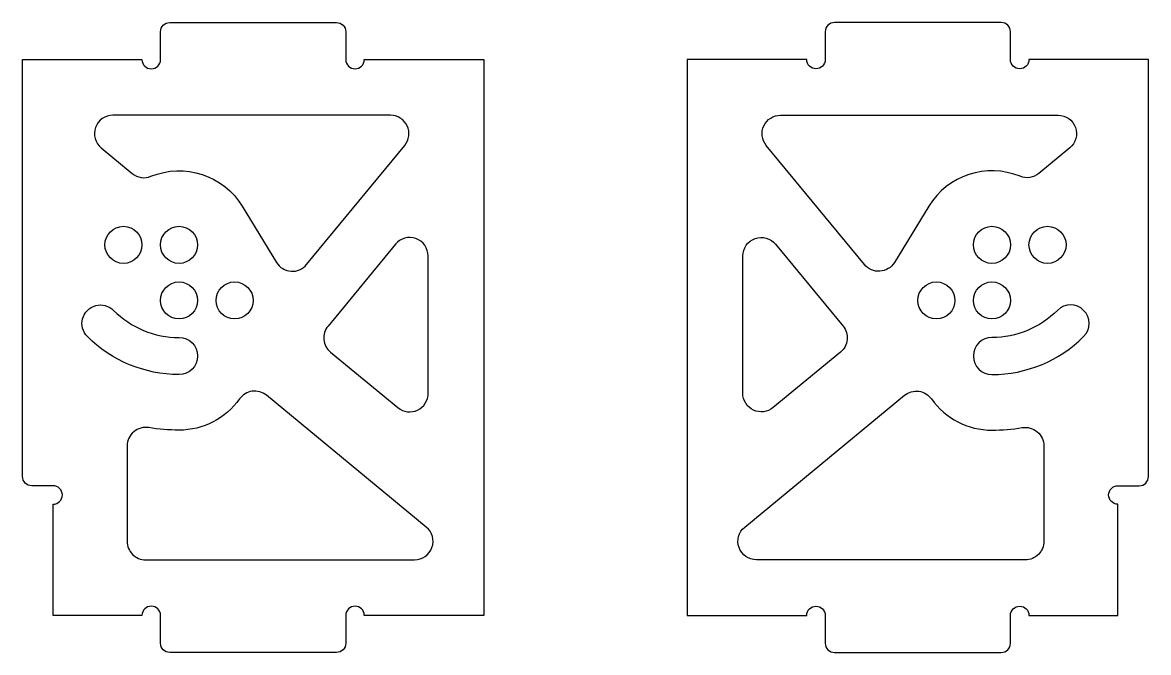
# Model space of a CAD drawing. Header units: millimetres. Extents: x 387.1 to 447.9, y 184.4 to 218.4.
import ezdxf

# ---------------------------------------------------------------- set-up
doc = ezdxf.new("R2010")
doc.units = ezdxf.units.MM
doc.layers.add('4', color=30, linetype='Continuous')

msp = doc.modelspace()

# ---------------------------------------------------------------- linework, layer by layer
at = {"layer": '4'}
for points in [[(412.024, 186.365), (405.574, 186.365, 1), (404.574, 186.365), (404.574, 184.865, -0.414214), (404.074, 184.365), (395.074, 184.365, -0.414214), (394.574, 184.865), (394.574, 186.365, 1), (393.574, 186.365), (388.774, 186.365), (388.774, 192.365, 1), (388.774, 193.365), (387.624, 193.365, -0.414214), (387.124, 193.865), (387.124, 216.365), (393.574, 216.365, 1), (394.574, 216.365), (394.574, 217.865, -0.414214), (395.074, 218.365), (404.074, 218.365, -0.414214), (404.574, 217.865), (404.574, 216.365, 1), (405.574, 216.365), (412.024, 216.365)], [(423.006, 186.365), (429.456, 186.365, -1), (430.456, 186.365), (430.456, 184.865, 0.414214), (430.956, 184.365), (439.956, 184.365, 0.414214), (440.456, 184.865), (440.456, 186.365, -1), (441.456, 186.365), (446.256, 186.365), (446.256, 192.365, -1), (446.256, 193.365), (447.406, 193.365, 0.414214), (447.906, 193.865), (447.906, 216.365), (441.456, 216.365, -1), (440.456, 216.365), (440.456, 217.865, 0.414214), (439.956, 218.365), (430.956, 218.365, 0.414214), (430.456, 217.865), (430.456, 216.365, -1), (429.456, 216.365), (423.006, 216.365)], [(393.041, 210.219, 0.276291), (394.056, 210.065, -0.368625), (398.99, 208.447), (400.836, 205.418, 0.515921), (402.462, 205.302), (407.755, 211.729, 0.633839), (406.983, 213.365), (392.008, 213.365, 0.703643), (391.372, 211.593)], [(441.99, 210.219, -0.276291), (440.974, 210.065, 0.368625), (436.041, 208.447), (434.194, 205.418, -0.515921), (432.568, 205.302), (427.276, 211.729, -0.633839), (428.048, 213.365), (443.023, 213.365, -0.703643), (443.658, 211.593)], [(407.389, 197.579, 0.633839), (409.024, 198.351), (409.024, 205.764, 0.703643), (407.252, 206.4), (403.615, 201.983, 0.414214), (403.751, 200.575)], [(427.642, 197.579, -0.633839), (426.006, 198.351), (426.006, 205.764, -0.703643), (427.778, 206.4), (431.416, 201.983, -0.414214), (431.28, 200.575)], [(395.574, 199.365, -0.198912), (390.625, 201.415, -1), (392.039, 202.829, 0.198912), (395.574, 201.365, -1)], [(439.456, 199.365, 0.198912), (444.406, 201.415, 1), (442.992, 202.829, -0.198912), (439.456, 201.365, 1)], [(400.289, 198.244, 0.435491), (398.837, 198.051, -0.243119), (395.574, 196.365, -0.041117), (393.938, 196.5, 0.46322), (392.774, 195.513), (392.774, 190.365, 0.414214), (393.774, 189.365), (408.284, 189.365, 0.703643), (408.919, 191.137)], [(434.742, 198.244, -0.435491), (436.193, 198.051, 0.243119), (439.456, 196.365, 0.041117), (441.092, 196.5, -0.46322), (442.256, 195.513), (442.256, 190.365, -0.414214), (441.256, 189.365), (426.747, 189.365, -0.703643), (426.111, 191.137)]]:
    msp.add_lwpolyline(points, format="xyb", close=True, dxfattribs=at)
for centre in [(392.574, 206.365), (395.574, 206.365), (439.456, 206.365), (442.456, 206.365), (395.574, 203.365), (398.574, 203.365), (436.456, 203.365), (439.456, 203.365)]:
    msp.add_circle(centre, 1, dxfattribs=at)

doc.saveas('drawing.dxf')
